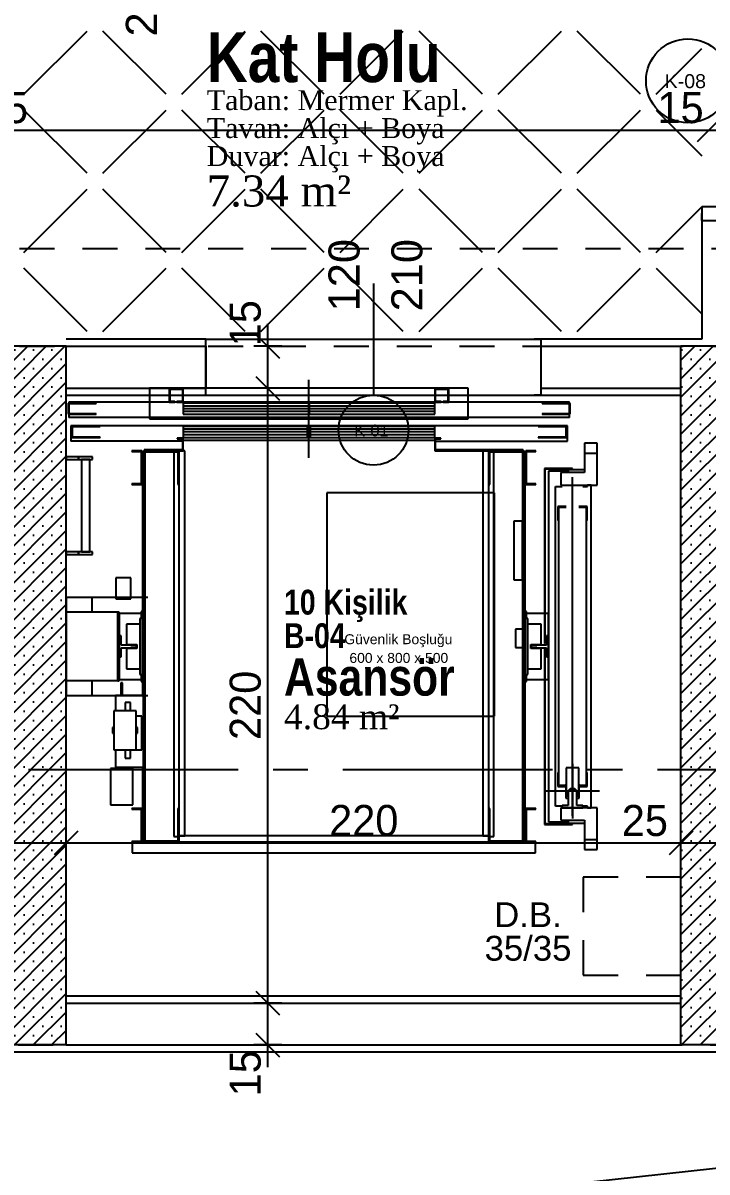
# Model space of a CAD drawing. Header units: metres. Extents: x -220 to 294, y -29 to 18.
# Drawn here: x -106.037 to -103.59, y -0.655 to 3.457 of the extents above; entities that cross this region are included whole.
import ezdxf

# ---------------------------------------------------------------- set-up
doc = ezdxf.new("R2010")
doc.units = ezdxf.units.M
doc.header["$MEASUREMENT"] = 0
for name, pattern in [('CENTER2', [1.125, 0.75, -0.125, 0.125, -0.125]), ('DASHED4', [0.1875, 0.125, -0.0625]), ('HIDDEN2', [0.1875, 0.125, -0.0625])]:
    doc.linetypes.add(name, pattern=pattern)
for name, color, linetype in [('Aks', 7, 'Continuous'), ('Cizgi', 7, 'Continuous'), ('Duvar', 7, 'Continuous'), ('Kapi_Pencere', 7, 'Continuous'), ('Kot', 7, 'Continuous'), ('Mahal', 7, 'Continuous'), ('Olculendirme', 7, 'Continuous'), ('Panel', 7, 'Continuous'), ('Rota', 7, 'Continuous'), ('Standart', 7, 'Continuous'), ('Tarama', 7, 'Continuous')]:
    doc.layers.add(name, color=color, linetype=linetype)
doc.styles.add('arial unicode ms_1_0', font='ARIALUNI.ttf', dxfattribs={"height": 0.2})
doc.styles.add('arial_1_18', font='arial.ttf', dxfattribs={"height": 0.2})
doc.styles.add('comic sans ms_1_18', font='comic.ttf', dxfattribs={"height": 0.2})
doc.styles.add('swis721 cn btbold_1_18', font='swisscb.ttf', dxfattribs={"height": 0.2})
doc.styles.add('times new roman tur_1_18', font='times.ttf', dxfattribs={"height": 0.2})

msp = doc.modelspace()

# ---------------------------------------------------------------- hatches: boundary and pattern name
at = {"layer": 'Panel', "linetype": 'Continuous', "lineweight": -3}
h = msp.add_hatch(dxfattribs=at)
h.set_pattern_fill('SACNCR', color=59, scale=0.5, style=0)
h.paths.add_polyline_path([(-106.133, -0.2), (-106.133, 2.3), (-105.883, 2.3), (-105.883, -0.2)])
h = msp.add_hatch(dxfattribs=at)
h.set_pattern_fill('SACNCR', color=59, scale=0.5, style=0)
h.paths.add_polyline_path([(-103.683, -0.2), (-103.683, 2.3), (-103.433, 2.3), (-103.433, -0.2)])

# ---------------------------------------------------------------- linework, layer by layer
at = {"layer": 'Aks', "color": 248, "linetype": 'HIDDEN2', "lineweight": -3}
for points in [[(-114.1492, 2.65), (-94.6957, 2.65)], [(-114.1498, 2.3), (-94.6957, 2.3)], [(-114.1538, -0.2), (-94.6957, -0.2)]]:
    msp.add_lwpolyline(points, dxfattribs=at)
at = {"layer": 'Cizgi', "color": 1, "linetype": 'Continuous', "lineweight": -3}
msp.add_lwpolyline([(-114.1342, -1.8), (-99.5342, -0.2)], dxfattribs=at)
at = {"layer": 'Duvar', "color": 187, "linetype": 'Continuous', "lineweight": -3}
for points in [[(-103.608, 2.75), (-103.608, 2.775)], [(-103.608, 2.75), (-103.608, 2.65)], [(-103.608, 2.65), (-103.608, 2.325)], [(-105.383, 2.325), (-105.883, 2.325)], [(-105.383, 2.325), (-105.358, 2.325)], [(-104.183, 2.325), (-104.208, 2.325)], [(-103.608, 2.325), (-104.183, 2.325)], [(-105.883, 2.125), (-105.383, 2.125)], [(-105.383, 2.125), (-105.358, 2.125)], [(-104.183, 2.125), (-104.208, 2.125)], [(-104.183, 2.125), (-103.683, 2.125)], [(-103.683, -0.025), (-105.883, -0.025)], [(-108.4579, -0.225), (-105.883, -0.225)], [(-105.883, -0.225), (-103.433, -0.225)]]:
    msp.add_lwpolyline(points, dxfattribs=at)
at = {"layer": 'Duvar', "color": 166, "linetype": 'Continuous', "lineweight": -3}
for points in [[(-105.883, 2.3), (-105.383, 2.3)], [(-105.383, 2.3), (-105.383, 2.15)], [(-104.183, 2.3), (-103.683, 2.3)], [(-104.183, 2.15), (-104.183, 2.3)], [(-105.883, 2.15), (-105.383, 2.15)], [(-104.183, 2.15), (-103.683, 2.15)], [(-105.883, -0.05), (-103.683, -0.05)], [(-105.883, -0.2), (-103.683, -0.2)]]:
    msp.add_lwpolyline(points, dxfattribs=at)
at = {"layer": 'Kapi_Pencere', "color": 98, "linetype": 'Continuous', "lineweight": -3}
for points in [[(-103.608, 2.8), (-103.458, 2.8)], [(-103.608, 2.8), (-103.608, 2.75)], [(-103.608, 2.8), (-103.408, 2.8)], [(-103.608, 2.75), (-103.408, 2.75)], [(-104.783, 2.525), (-104.783, 2.125)], [(-105.383, 2.325), (-104.183, 2.325)], [(-105.383, 2.125), (-105.383, 2.325)], [(-104.183, 2.125), (-104.183, 2.325)], [(-105.383, 2.125), (-104.183, 2.125)]]:
    msp.add_lwpolyline(points, dxfattribs=at)
for centre, radius in [((-103.658, 3.25), 0.15), ((-104.783, 2), 0.125)]:
    msp.add_circle(centre, radius, dxfattribs=at)
at = {"layer": 'Olculendirme', "color": 59, "linetype": 'Continuous', "lineweight": -3}
for points in [[(-103.5406, 3.116), (-103.6254, 3.0312)], [(-105.204, 2.3424), (-105.1192, 2.2576)], [(-105.204, 2.1924), (-105.1192, 2.1076)], [(-105.8406, 0.5651), (-105.9254, 0.4802)], [(-103.6406, 0.5651), (-103.7254, 0.4802)], [(-105.204, -0.0076), (-105.1192, -0.0924)], [(-105.204, -0.1576), (-105.1192, -0.2424)]]:
    msp.add_lwpolyline(points, dxfattribs=at)
at = {"layer": 'Olculendirme', "color": 47, "linetype": 'Continuous', "lineweight": -3}
for points in [[(-113.263, 3.0736), (-98.9542, 3.0736)], [(-105.1616, -0.28), (-105.1616, 2.38)], [(-105.1116, 2.3), (-105.2116, 2.3)], [(-105.1116, 2.15), (-105.2116, 2.15)], [(-105.883, 0.4727), (-105.883, 0.5727)], [(-103.683, 0.4727), (-103.683, 0.5727)], [(-113.263, 0.5227), (-98.9542, 0.5227)], [(-105.1116, -0.05), (-105.2116, -0.05)], [(-105.1116, -0.2), (-105.2116, -0.2)]]:
    msp.add_lwpolyline(points, dxfattribs=at)
at = {"layer": 'Panel', "color": 177, "linetype": 'Continuous', "lineweight": -3}
for points in [[(-105.883, 2.3), (-106.133, 2.3)], [(-105.883, -0.2), (-105.883, 2.3)], [(-103.433, 2.3), (-103.683, 2.3)], [(-103.683, -0.2), (-103.683, 2.3)], [(-105.883, -0.2), (-106.133, -0.2)], [(-103.433, -0.2), (-103.683, -0.2)]]:
    msp.add_lwpolyline(points, dxfattribs=at)
at = {"layer": 'Rota', "color": 6, "linetype": 'DASHED4', "lineweight": -3}
for points in [[(-104.033, 0.4), (-104.033, 0.05)], [(-103.683, 0.4), (-104.033, 0.4)], [(-103.683, 0.05), (-103.683, 0.4)], [(-104.033, 0.05), (-103.683, 0.05)]]:
    msp.add_lwpolyline(points, dxfattribs=at)
at = {"layer": 'Standart', "color": 47, "linetype": 'Continuous', "lineweight": -3}
for points in [[(-105.014, 1.901), (-105.014, 2.18)], [(-104.444, 2.15), (-105.584, 2.15)], [(-105.584, 2.15), (-105.584, 2.04)], [(-105.514, 2.15), (-105.514, 2.1)], [(-105.464, 2.15), (-105.514, 2.15)], [(-105.511, 2.103), (-105.511, 2.147)], [(-105.511, 2.147), (-105.467, 2.147)], [(-105.467, 2.147), (-105.467, 2.103)], [(-105.464, 2.1), (-105.464, 2.15)], [(-104.564, 2.15), (-104.564, 2.1)], [(-104.514, 2.15), (-104.564, 2.15)], [(-104.561, 2.103), (-104.561, 2.147)], [(-104.561, 2.147), (-104.517, 2.147)], [(-104.517, 2.147), (-104.517, 2.103)], [(-104.514, 2.1), (-104.514, 2.15)], [(-104.444, 2.04), (-104.444, 2.15)], [(-105.8729, 2.1), (-105.8729, 2.045)], [(-104.082, 2.1), (-105.8729, 2.1)], [(-105.514, 2.1), (-105.494, 2.1)], [(-105.494, 2.103), (-105.511, 2.103)], [(-105.494, 2.1), (-105.494, 2.103)], [(-105.487, 2.103), (-105.487, 2.1)], [(-105.467, 2.103), (-105.487, 2.103)], [(-105.487, 2.1), (-105.464, 2.1)], [(-104.564, 2.1), (-104.541, 2.1)], [(-104.541, 2.103), (-104.561, 2.103)], [(-104.541, 2.1), (-104.541, 2.103)], [(-104.534, 2.103), (-104.534, 2.1)], [(-104.517, 2.103), (-104.534, 2.103)], [(-104.534, 2.1), (-104.514, 2.1)], [(-104.082, 2.045), (-104.082, 2.1)], [(-105.7749, 2.096), (-105.8749, 2.096)], [(-105.8749, 2.096), (-105.8749, 2.057)], [(-105.8749, 2.057), (-105.7749, 2.057)], [(-105.8739, 2.095), (-105.7749, 2.095)], [(-105.8739, 2.058), (-105.8739, 2.095)], [(-105.7749, 2.058), (-105.8739, 2.058)], [(-105.7749, 2.095), (-105.7749, 2.096)], [(-105.7749, 2.057), (-105.7749, 2.058)], [(-105.015, 2.0862), (-105.464, 2.0862)], [(-105.015, 2.0765), (-105.464, 2.0765)], [(-105.015, 2.0667), (-105.464, 2.0667)], [(-105.015, 2.096), (-105.4639, 2.096)], [(-105.4639, 2.096), (-105.4639, 2.057)], [(-105.4639, 2.057), (-105.015, 2.057)], [(-105.015, 2.057), (-105.015, 2.096)], [(-104.564, 2.0862), (-105.013, 2.0862)], [(-104.564, 2.0765), (-105.013, 2.0765)], [(-104.564, 2.0667), (-105.013, 2.0667)], [(-104.564, 2.096), (-105.0129, 2.096)], [(-105.0129, 2.096), (-105.0129, 2.057)], [(-105.0129, 2.057), (-104.564, 2.057)], [(-104.564, 2.057), (-104.564, 2.096)], [(-104.08, 2.096), (-104.18, 2.096)], [(-104.18, 2.096), (-104.18, 2.095)], [(-104.18, 2.095), (-104.081, 2.095)], [(-104.081, 2.058), (-104.18, 2.058)], [(-104.18, 2.058), (-104.18, 2.057)], [(-104.18, 2.057), (-104.08, 2.057)], [(-104.081, 2.095), (-104.081, 2.058)], [(-104.08, 2.057), (-104.08, 2.096)], [(-104.082, 2.045), (-105.8729, 2.045)], [(-105.8659, 2.015), (-105.8659, 1.961)], [(-104.089, 2.015), (-105.8659, 2.015)], [(-105.584, 2.04), (-104.444, 2.04)], [(-104.089, 1.961), (-104.089, 2.015)], [(-105.7609, 2.0135), (-105.8609, 2.0135)], [(-105.8609, 2.0135), (-105.8609, 1.9735)], [(-105.8599, 2.0125), (-105.7609, 2.0125)], [(-105.8599, 1.9745), (-105.8599, 2.0125)], [(-105.7609, 1.9745), (-105.8599, 1.9745)], [(-105.7609, 2.0125), (-105.7609, 2.0135)], [(-105.7609, 1.9735), (-105.7609, 1.9745)], [(-105.008, 2.0035), (-105.464, 2.0035)], [(-105.008, 1.9935), (-105.464, 1.9935)], [(-105.008, 1.9835), (-105.464, 1.9835)], [(-105.008, 2.0135), (-105.4639, 2.0135)], [(-105.4639, 2.0135), (-105.4639, 1.9735)], [(-104.564, 2.0035), (-105.02, 2.0035)], [(-104.564, 1.9935), (-105.02, 1.9935)], [(-104.564, 1.9835), (-105.02, 1.9835)], [(-104.564, 2.0135), (-105.0199, 2.0135)], [(-105.0199, 2.0135), (-105.0199, 1.9735)], [(-105.008, 1.9735), (-105.008, 2.0135)], [(-104.564, 1.9735), (-104.564, 2.0135)], [(-104.094, 2.0135), (-104.194, 2.0135)], [(-104.194, 2.0135), (-104.194, 2.0125)], [(-104.194, 2.0125), (-104.095, 2.0125)], [(-104.095, 1.9745), (-104.194, 1.9745)], [(-104.194, 1.9745), (-104.194, 1.9735)], [(-104.095, 2.0125), (-104.095, 1.9745)], [(-104.094, 1.9735), (-104.094, 2.0135)], [(-105.467, 1.961), (-105.8659, 1.961)], [(-105.8609, 1.9735), (-105.7609, 1.9735)], [(-105.464, 1.9715), (-105.4855, 1.9715)], [(-105.4855, 1.9715), (-105.4855, 1.9685)], [(-105.4855, 1.9685), (-105.467, 1.9685)], [(-105.467, 1.9685), (-105.467, 1.929)], [(-105.464, 1.926), (-105.464, 1.9715)], [(-104.564, 1.9625), (-105.464, 1.9625)], [(-105.4639, 1.9735), (-105.008, 1.9735)], [(-105.0199, 1.9735), (-104.564, 1.9735)], [(-104.5425, 1.9715), (-104.564, 1.9715)], [(-104.564, 1.9715), (-104.564, 1.926)], [(-104.561, 1.9685), (-104.5425, 1.9685)], [(-104.561, 1.929), (-104.561, 1.9685)], [(-104.561, 1.961), (-104.089, 1.961)], [(-104.5425, 1.9685), (-104.5425, 1.9715)], [(-104.194, 1.9735), (-104.094, 1.9735)], [(-103.983, 1.953), (-104.028, 1.953)], [(-104.028, 1.953), (-104.028, 1.917)], [(-103.983, 1.917), (-103.983, 1.953)], [(-105.883, 1.905), (-105.883, 1.895)], [(-105.838, 1.905), (-105.883, 1.905)], [(-105.883, 1.895), (-105.838, 1.895)], [(-105.788, 1.905), (-105.838, 1.905)], [(-105.838, 1.905), (-105.838, 1.895)], [(-105.838, 1.895), (-105.838, 1.905)], [(-105.838, 1.895), (-105.788, 1.895)], [(-105.798, 1.895), (-105.828, 1.895)], [(-105.828, 1.895), (-105.828, 1.565)], [(-105.798, 1.565), (-105.798, 1.895)], [(-105.788, 1.895), (-105.788, 1.905)], [(-105.6125, 1.926), (-105.6475, 1.926)], [(-105.6475, 1.926), (-105.6475, 1.924)], [(-105.6475, 1.924), (-105.6145, 1.924)], [(-105.6145, 1.924), (-105.6145, 1.808)], [(-105.6125, 1.806), (-105.6125, 1.926)], [(-105.607, 1.924), (-105.61, 1.924)], [(-105.61, 1.924), (-105.61, 1.05)], [(-105.607, 1.05), (-105.607, 1.924)], [(-105.603, 1.924), (-105.607, 1.924)], [(-105.607, 1.924), (-105.607, 1.05)], [(-105.467, 1.929), (-105.603, 1.929)], [(-105.603, 1.929), (-105.603, 0.523)], [(-105.6, 1.926), (-105.464, 1.926)], [(-105.6, 0.526), (-105.6, 1.926)], [(-105.48, 1.926), (-105.6, 1.926)], [(-105.6, 1.926), (-105.6, 1.923)], [(-105.6, 1.923), (-105.483, 1.923)], [(-105.497, 1.923), (-105.497, 0.546)], [(-105.483, 1.923), (-105.483, 1.806)], [(-105.48, 1.806), (-105.48, 1.926)], [(-105.458, 1.926), (-105.48, 1.926)], [(-105.48, 1.926), (-105.48, 0.548)], [(-105.458, 0.548), (-105.458, 1.926)], [(-104.564, 1.926), (-104.25, 1.926)], [(-104.25, 1.929), (-104.561, 1.929)], [(-104.37, 1.926), (-104.392, 1.926)], [(-104.392, 1.926), (-104.392, 0.548)], [(-104.37, 1.926), (-104.37, 1.806)], [(-104.25, 1.926), (-104.37, 1.926)], [(-104.37, 0.548), (-104.37, 1.926)], [(-104.367, 1.806), (-104.367, 1.923)], [(-104.367, 1.923), (-104.25, 1.923)], [(-104.353, 0.546), (-104.353, 1.923)], [(-104.247, 1.929), (-104.25, 1.929)], [(-104.25, 1.929), (-104.25, 0.526)], [(-104.25, 1.926), (-104.25, 1.929)], [(-104.25, 1.923), (-104.25, 1.926)], [(-104.247, 0.523), (-104.247, 1.929)], [(-104.243, 1.924), (-104.247, 1.924)], [(-104.24, 1.924), (-104.243, 1.924)], [(-104.243, 1.924), (-104.243, 0.528)], [(-104.243, 0.528), (-104.243, 1.924)], [(-104.24, 0.528), (-104.24, 1.924)], [(-104.2375, 1.926), (-104.2375, 1.806)], [(-104.2025, 1.926), (-104.2375, 1.926)], [(-104.2355, 1.808), (-104.2355, 1.924)], [(-104.2355, 1.924), (-104.2025, 1.924)], [(-104.2025, 1.924), (-104.2025, 1.926)], [(-103.983, 1.917), (-104.028, 1.917)], [(-104.028, 1.917), (-104.028, 1.848)], [(-103.983, 1.917), (-104.028, 1.917)], [(-104.028, 1.917), (-104.028, 1.848)], [(-103.983, 1.803), (-103.983, 1.917)], [(-103.983, 1.803), (-103.983, 1.917)], [(-104.071, 1.863), (-104.171, 1.863)], [(-104.171, 1.863), (-104.171, 1.236)], [(-104.169, 1.861), (-104.071, 1.861)], [(-104.169, 1.236), (-104.169, 1.861)], [(-104.087, 1.853), (-104.157, 1.853)], [(-104.157, 1.853), (-104.157, 0.599)], [(-104.028, 1.858), (-104.087, 1.858)], [(-104.087, 1.858), (-104.087, 1.848)], [(-104.071, 1.861), (-104.071, 1.863)], [(-104.028, 1.848), (-104.113, 1.848)], [(-104.113, 1.848), (-104.113, 1.803)], [(-104.028, 1.848), (-104.113, 1.848)], [(-104.113, 1.848), (-104.113, 1.803)], [(-104.071, 0.62), (-104.071, 1.832)], [(-105.6145, 1.808), (-105.6475, 1.808)], [(-105.6475, 1.808), (-105.6475, 1.806)], [(-105.6475, 1.806), (-105.6125, 1.806)], [(-105.483, 1.806), (-105.48, 1.806)], [(-104.35, 1.776), (-104.95, 1.776)], [(-104.95, 1.776), (-104.95, 0.976)], [(-104.37, 1.806), (-104.367, 1.806)], [(-104.35, 0.976), (-104.35, 1.776)], [(-104.2375, 1.806), (-104.2025, 1.806)], [(-104.2025, 1.808), (-104.2355, 1.808)], [(-104.2025, 1.806), (-104.2025, 1.808)], [(-104.132, 1.798), (-104.1085, 1.798)], [(-104.132, 0.654), (-104.132, 1.798)], [(-104.113, 1.803), (-103.983, 1.803)], [(-104.113, 1.803), (-103.983, 1.803)], [(-104.0335, 1.798), (-104.017, 1.798)], [(-104.004, 1.803), (-104.017, 1.803)], [(-104.017, 1.798), (-104.017, 1.803)], [(-104.004, 0.649), (-104.004, 1.803)], [(-104.094, 1.727), (-104.124, 1.727)], [(-104.124, 1.727), (-104.124, 1.677)], [(-104.018, 1.727), (-104.048, 1.727)], [(-104.018, 1.677), (-104.018, 1.727)], [(-104.121, 1.724), (-104.094, 1.724)], [(-104.121, 1.677), (-104.121, 1.724)], [(-104.095, 1.723), (-104.121, 1.723)], [(-104.121, 1.723), (-104.121, 0.729)], [(-104.048, 1.724), (-104.021, 1.724)], [(-104.021, 1.723), (-104.047, 1.723)], [(-104.021, 1.724), (-104.021, 1.677)], [(-104.021, 0.729), (-104.021, 1.723)], [(-104.25, 1.674), (-104.281, 1.674)], [(-104.281, 1.674), (-104.281, 1.464)], [(-104.25, 1.464), (-104.25, 1.674)], [(-104.124, 1.677), (-104.121, 1.677)], [(-104.021, 1.677), (-104.018, 1.677)], [(-105.883, 1.565), (-105.883, 1.555)], [(-105.838, 1.565), (-105.883, 1.565)], [(-105.788, 1.565), (-105.838, 1.565)], [(-105.838, 1.565), (-105.838, 1.555)], [(-105.838, 1.555), (-105.838, 1.565)], [(-105.828, 1.565), (-105.798, 1.565)], [(-105.788, 1.555), (-105.788, 1.565)], [(-105.883, 1.555), (-105.838, 1.555)], [(-105.838, 1.555), (-105.788, 1.555)], [(-105.705, 1.472), (-105.705, 1.396)], [(-105.651, 1.472), (-105.705, 1.472)], [(-105.651, 1.396), (-105.651, 1.472)], [(-104.281, 1.464), (-104.25, 1.464)], [(-105.59, 1.401), (-105.883, 1.401)], [(-105.883, 1.401), (-105.883, 1.051)], [(-105.79, 1.3485), (-105.79, 1.401)], [(-105.705, 1.396), (-105.651, 1.396)], [(-105.698, 1.3485), (-105.883, 1.3485)], [(-105.698, 1.1035), (-105.698, 1.3485)], [(-105.693, 1.3485), (-105.698, 1.3485)], [(-105.698, 1.3485), (-105.698, 1.1035)], [(-105.693, 1.1035), (-105.693, 1.3485)], [(-105.614, 1.344), (-105.693, 1.344)], [(-105.693, 1.344), (-105.693, 1.2635)], [(-105.61, 1.326), (-105.619, 1.326)], [(-105.619, 1.326), (-105.619, 1.126)], [(-105.61, 1.351), (-105.614, 1.351)], [(-105.614, 1.351), (-105.614, 1.326)], [(-105.61, 1.333), (-105.611, 1.333)], [(-105.611, 1.333), (-105.611, 1.119)], [(-104.236, 1.351), (-104.24, 1.351)], [(-104.239, 1.333), (-104.24, 1.333)], [(-104.231, 1.326), (-104.24, 1.326)], [(-104.239, 1.119), (-104.239, 1.333)], [(-104.236, 1.326), (-104.236, 1.351)], [(-104.171, 1.344), (-104.236, 1.344)], [(-104.231, 1.126), (-104.231, 1.326)], [(-104.157, 1.344), (-104.169, 1.344)], [(-104.157, 1.2635), (-104.157, 1.344)], [(-105.619, 1.306), (-105.667, 1.306)], [(-105.667, 1.306), (-105.667, 1.233)], [(-104.245, 1.288), (-104.275, 1.288)], [(-104.275, 1.288), (-104.275, 1.222)], [(-104.245, 1.288), (-104.275, 1.288)], [(-104.275, 1.288), (-104.275, 1.222)], [(-104.239, 1.31), (-104.245, 1.31)], [(-104.245, 1.31), (-104.245, 1.142)], [(-104.239, 1.31), (-104.245, 1.31)], [(-104.245, 1.31), (-104.245, 1.142)], [(-104.239, 1.142), (-104.239, 1.31)], [(-104.239, 1.142), (-104.239, 1.31)], [(-104.183, 1.306), (-104.231, 1.306)], [(-104.183, 1.233), (-104.183, 1.306)], [(-105.693, 1.2635), (-105.693, 1.1885)], [(-105.686, 1.2635), (-105.693, 1.2635)], [(-105.686, 1.231), (-105.686, 1.2635)], [(-104.171, 1.236), (-104.169, 1.236)], [(-104.157, 1.2635), (-104.164, 1.2635)], [(-104.164, 1.2635), (-104.164, 1.231)], [(-104.157, 1.1885), (-104.157, 1.2635)], [(-105.631, 1.231), (-105.686, 1.231)], [(-105.686, 1.221), (-105.631, 1.221)], [(-105.686, 1.1885), (-105.686, 1.221)], [(-105.667, 1.233), (-105.63, 1.233)], [(-105.63, 1.219), (-105.667, 1.219)], [(-105.667, 1.219), (-105.667, 1.146)], [(-105.651, 1.233), (-105.651, 1.231)], [(-105.651, 1.231), (-105.631, 1.231)], [(-105.651, 1.221), (-105.651, 1.219)], [(-105.631, 1.221), (-105.651, 1.221)], [(-105.631, 1.221), (-105.631, 1.231)], [(-105.631, 1.231), (-105.631, 1.221)], [(-105.63, 1.233), (-105.63, 1.219)], [(-104.275, 1.222), (-104.245, 1.222)], [(-104.275, 1.222), (-104.245, 1.222)], [(-104.22, 1.219), (-104.22, 1.233)], [(-104.22, 1.233), (-104.183, 1.233)], [(-104.183, 1.219), (-104.22, 1.219)], [(-104.164, 1.231), (-104.219, 1.231)], [(-104.219, 1.231), (-104.219, 1.221)], [(-104.219, 1.221), (-104.219, 1.231)], [(-104.219, 1.231), (-104.199, 1.231)], [(-104.219, 1.221), (-104.164, 1.221)], [(-104.199, 1.221), (-104.219, 1.221)], [(-104.199, 1.231), (-104.199, 1.233)], [(-104.199, 1.219), (-104.199, 1.221)], [(-104.183, 1.146), (-104.183, 1.219)], [(-104.169, 1.216), (-104.171, 1.216)], [(-104.171, 1.216), (-104.171, 0.589)], [(-104.169, 0.591), (-104.169, 1.216)], [(-104.164, 1.221), (-104.164, 1.1885)], [(-105.693, 1.1885), (-105.686, 1.1885)], [(-105.693, 1.1885), (-105.693, 1.108)], [(-104.164, 1.1885), (-104.157, 1.1885)], [(-104.157, 1.108), (-104.157, 1.1885)], [(-105.667, 1.146), (-105.619, 1.146)], [(-105.619, 1.126), (-105.61, 1.126)], [(-105.614, 1.126), (-105.614, 1.101)], [(-105.611, 1.119), (-105.61, 1.119)], [(-104.245, 1.142), (-104.239, 1.142)], [(-104.245, 1.142), (-104.239, 1.142)], [(-104.24, 1.126), (-104.231, 1.126)], [(-104.24, 1.119), (-104.239, 1.119)], [(-104.236, 1.101), (-104.236, 1.126)], [(-104.231, 1.146), (-104.183, 1.146)], [(-105.698, 1.1035), (-105.883, 1.1035)], [(-105.79, 1.051), (-105.79, 1.1035)], [(-105.698, 1.1035), (-105.693, 1.1035)], [(-105.693, 1.108), (-105.614, 1.108)], [(-105.681, 1.096), (-105.687, 1.096)], [(-105.687, 1.096), (-105.687, 1.05)], [(-105.681, 1.05), (-105.681, 1.096)], [(-105.614, 1.101), (-105.61, 1.101)], [(-104.24, 1.101), (-104.236, 1.101)], [(-104.236, 1.108), (-104.171, 1.108)], [(-104.169, 1.108), (-104.157, 1.108)], [(-105.883, 1.051), (-105.59, 1.051)], [(-105.606, 1.05), (-105.706, 1.05)], [(-105.706, 1.05), (-105.706, 0.996)], [(-105.606, 0.794), (-105.606, 1.05)], [(-105.632, 0.996), (-105.712, 0.996)], [(-105.712, 0.996), (-105.712, 0.856)], [(-105.672, 1.026), (-105.672, 1.0184)], [(-105.652, 1.026), (-105.672, 1.026)], [(-105.672, 1.0184), (-105.672, 0.9967)], [(-105.672, 0.9967), (-105.672, 0.996)], [(-105.652, 1.0184), (-105.652, 1.026)], [(-105.652, 0.9967), (-105.652, 1.0184)], [(-105.652, 0.996), (-105.652, 0.9967)], [(-105.632, 0.856), (-105.632, 0.996)], [(-105.612, 0.976), (-105.632, 0.976)], [(-105.612, 0.856), (-105.612, 0.976)], [(-104.95, 0.976), (-104.35, 0.976)], [(-105.717, 0.936), (-105.717, 0.9352)], [(-105.712, 0.936), (-105.717, 0.936)], [(-105.717, 0.9352), (-105.717, 0.9331)], [(-105.717, 0.9331), (-105.717, 0.9298)], [(-105.717, 0.9298), (-105.717, 0.926)], [(-105.717, 0.926), (-105.717, 0.9222)], [(-105.717, 0.9222), (-105.717, 0.9189)], [(-105.717, 0.9189), (-105.717, 0.9168)], [(-105.717, 0.9168), (-105.717, 0.916)], [(-105.717, 0.916), (-105.712, 0.916)], [(-105.627, 0.936), (-105.632, 0.936)], [(-105.632, 0.916), (-105.627, 0.916)], [(-105.627, 0.9352), (-105.627, 0.936)], [(-105.627, 0.9331), (-105.627, 0.9352)], [(-105.627, 0.9298), (-105.627, 0.9331)], [(-105.627, 0.926), (-105.627, 0.9298)], [(-105.627, 0.9222), (-105.627, 0.926)], [(-105.627, 0.9189), (-105.627, 0.9222)], [(-105.627, 0.9168), (-105.627, 0.9189)], [(-105.627, 0.916), (-105.627, 0.9168)], [(-105.712, 0.856), (-105.632, 0.856)], [(-105.706, 0.856), (-105.706, 0.794)], [(-105.672, 0.856), (-105.672, 0.8553)], [(-105.672, 0.8553), (-105.672, 0.8336)], [(-105.672, 0.8336), (-105.672, 0.826)], [(-105.672, 0.826), (-105.652, 0.826)], [(-105.652, 0.8553), (-105.652, 0.856)], [(-105.652, 0.8336), (-105.652, 0.8553)], [(-105.652, 0.826), (-105.652, 0.8336)], [(-105.632, 0.856), (-105.612, 0.856)], [(-105.644, 0.789), (-105.724, 0.789)], [(-105.724, 0.789), (-105.724, 0.659)], [(-105.706, 0.794), (-105.606, 0.794)], [(-105.687, 0.794), (-105.687, 0.789)], [(-105.681, 0.789), (-105.681, 0.794)], [(-105.644, 0.659), (-105.644, 0.789)], [(-105.61, 0.794), (-105.61, 0.528)], [(-105.607, 0.528), (-105.607, 0.794)], [(-105.607, 0.794), (-105.607, 0.528)], [(-104.048, 0.7915), (-104.094, 0.7915)], [(-104.094, 0.7915), (-104.094, 0.6915)], [(-104.071, 0.8065), (-104.071, 0.6105)], [(-104.048, 0.6915), (-104.048, 0.7915)], [(-104.124, 0.775), (-104.124, 0.725)], [(-104.121, 0.775), (-104.124, 0.775)], [(-104.121, 0.728), (-104.121, 0.775)], [(-104.021, 0.775), (-104.021, 0.728)], [(-104.018, 0.775), (-104.021, 0.775)], [(-104.018, 0.725), (-104.018, 0.775)], [(-103.9745, 0.7085), (-104.1675, 0.7085)], [(-104.124, 0.725), (-104.094, 0.725)], [(-104.121, 0.729), (-104.095, 0.729)], [(-104.094, 0.728), (-104.121, 0.728)], [(-104.094, 0.7335), (-104.095, 0.7335)], [(-104.095, 0.7335), (-104.095, 0.728)], [(-104.095, 0.725), (-104.095, 0.6835)], [(-104.056, 0.711), (-104.086, 0.711)], [(-104.086, 0.711), (-104.086, 0.657)], [(-104.079, 0.7175), (-104.063, 0.7175)], [(-104.079, 0.711), (-104.079, 0.7175)], [(-104.079, 0.715), (-104.063, 0.715)], [(-104.0745, 0.711), (-104.0745, 0.7135)], [(-104.0745, 0.7135), (-104.0675, 0.7135)], [(-104.0675, 0.7135), (-104.0675, 0.711)], [(-104.063, 0.7175), (-104.063, 0.711)], [(-104.056, 0.657), (-104.056, 0.711)], [(-104.047, 0.7335), (-104.048, 0.7335)], [(-104.021, 0.728), (-104.048, 0.728)], [(-104.048, 0.725), (-104.018, 0.725)], [(-104.047, 0.728), (-104.047, 0.7335)], [(-104.047, 0.729), (-104.021, 0.729)], [(-104.047, 0.6835), (-104.047, 0.725)], [(-105.724, 0.659), (-105.644, 0.659)], [(-104.095, 0.6835), (-104.086, 0.6835)], [(-104.094, 0.6915), (-104.086, 0.6915)], [(-104.056, 0.6915), (-104.048, 0.6915)], [(-104.056, 0.6835), (-104.047, 0.6835)], [(-105.6125, 0.646), (-105.6475, 0.646)], [(-105.6475, 0.646), (-105.6475, 0.644)], [(-105.6475, 0.644), (-105.6145, 0.644)], [(-105.6145, 0.644), (-105.6145, 0.528)], [(-105.6125, 0.526), (-105.6125, 0.646)], [(-105.48, 0.646), (-105.483, 0.646)], [(-105.483, 0.646), (-105.483, 0.529)], [(-105.48, 0.526), (-105.48, 0.646)], [(-104.367, 0.646), (-104.37, 0.646)], [(-104.37, 0.646), (-104.37, 0.526)], [(-104.367, 0.529), (-104.367, 0.646)], [(-104.2375, 0.646), (-104.2375, 0.526)], [(-104.2025, 0.646), (-104.2375, 0.646)], [(-104.2355, 0.528), (-104.2355, 0.644)], [(-104.2355, 0.644), (-104.2025, 0.644)], [(-104.2025, 0.644), (-104.2025, 0.646)], [(-104.1085, 0.654), (-104.132, 0.654)], [(-103.983, 0.649), (-104.113, 0.649)], [(-104.113, 0.649), (-104.113, 0.604)], [(-103.983, 0.649), (-104.113, 0.649)], [(-104.113, 0.649), (-104.113, 0.604)], [(-104.086, 0.657), (-104.1085, 0.657)], [(-104.1085, 0.657), (-104.1085, 0.649)], [(-104.1085, 0.649), (-104.0335, 0.649)], [(-104.0335, 0.657), (-104.056, 0.657)], [(-104.0335, 0.649), (-104.0335, 0.657)], [(-104.017, 0.654), (-104.0335, 0.654)], [(-104.017, 0.649), (-104.017, 0.654)], [(-104.017, 0.649), (-104.004, 0.649)], [(-103.983, 0.535), (-103.983, 0.649)], [(-103.983, 0.535), (-103.983, 0.649)], [(-104.171, 0.589), (-104.071, 0.589)], [(-104.071, 0.591), (-104.169, 0.591)], [(-104.157, 0.599), (-104.087, 0.599)], [(-104.113, 0.604), (-104.028, 0.604)], [(-104.113, 0.604), (-104.028, 0.604)], [(-104.087, 0.604), (-104.087, 0.594)], [(-104.087, 0.594), (-104.028, 0.594)], [(-104.071, 0.589), (-104.071, 0.591)], [(-104.028, 0.604), (-104.028, 0.535)], [(-104.028, 0.604), (-104.028, 0.535)], [(-105.497, 0.546), (-105.483, 0.546)], [(-105.48, 0.548), (-105.48, 0.526)], [(-104.37, 0.548), (-105.48, 0.548)], [(-105.48, 0.548), (-105.458, 0.548)], [(-104.392, 0.548), (-104.37, 0.548)], [(-104.37, 0.526), (-104.37, 0.548)], [(-104.367, 0.546), (-104.353, 0.546)], [(-104.028, 0.535), (-104.028, 0.499)], [(-104.028, 0.535), (-103.983, 0.535)], [(-104.028, 0.535), (-103.983, 0.535)], [(-103.983, 0.499), (-103.983, 0.535)], [(-105.6145, 0.528), (-105.6475, 0.528)], [(-105.6475, 0.528), (-105.6475, 0.526)], [(-105.6475, 0.526), (-105.6125, 0.526)], [(-104.203, 0.522), (-105.647, 0.522)], [(-105.647, 0.522), (-105.647, 0.487)], [(-105.61, 0.528), (-105.607, 0.528)], [(-105.607, 0.528), (-105.603, 0.528)], [(-105.603, 0.523), (-104.247, 0.523)], [(-105.483, 0.529), (-105.6, 0.529)], [(-105.6, 0.529), (-105.6, 0.526)], [(-104.25, 0.526), (-105.6, 0.526)], [(-105.6, 0.526), (-105.48, 0.526)], [(-105.594, 0.523), (-105.594, 0.522)], [(-105.48, 0.526), (-104.37, 0.526)], [(-104.37, 0.526), (-104.25, 0.526)], [(-104.25, 0.529), (-104.367, 0.529)], [(-104.256, 0.522), (-104.256, 0.523)], [(-104.25, 0.526), (-104.25, 0.529)], [(-104.247, 0.528), (-104.243, 0.528)], [(-104.243, 0.528), (-104.24, 0.528)], [(-104.2375, 0.526), (-104.2025, 0.526)], [(-104.2025, 0.528), (-104.2355, 0.528)], [(-104.203, 0.487), (-104.203, 0.522)], [(-104.2025, 0.526), (-104.2025, 0.528)], [(-104.028, 0.499), (-103.983, 0.499)], [(-105.647, 0.487), (-104.203, 0.487)]]:
    msp.add_lwpolyline(points, dxfattribs=at)
at = {"layer": 'Standart', "color": 250, "linetype": 'CENTER2', "lineweight": -3}
msp.add_lwpolyline([(-113.8924, 0.7855), (-94.0509, 0.7855)], dxfattribs=at)
at = {"layer": 'Tarama', "color": 133, "linetype": 'Continuous', "lineweight": -3}
for points in [[(-106.0341, 3.2018), (-105.8079, 3.4281)], [(-105.525, 3.2018), (-105.7513, 3.4281)], [(-105.4684, 3.2018), (-105.2422, 3.4281)], [(-104.9593, 3.2018), (-105.1856, 3.4281)], [(-104.9028, 3.2018), (-104.6765, 3.4281)], [(-104.3936, 3.2018), (-104.6199, 3.4281)], [(-104.3371, 3.2018), (-104.1108, 3.4281)], [(-103.828, 3.2018), (-104.0542, 3.4281)], [(-103.7714, 3.2018), (-103.608, 3.3652)], [(-105.8079, 2.919), (-106.0341, 3.1452)], [(-105.7513, 2.919), (-105.525, 3.1452)], [(-105.2422, 2.919), (-105.4684, 3.1452)], [(-105.1856, 2.919), (-104.9593, 3.1452)], [(-104.6765, 2.919), (-104.9028, 3.1452)], [(-104.6199, 2.919), (-104.3936, 3.1452)], [(-104.1108, 2.919), (-104.3371, 3.1452)], [(-104.0542, 2.919), (-103.828, 3.1452)], [(-103.7714, 3.1452), (-103.608, 2.9819)], [(-106.0341, 2.6361), (-105.8079, 2.8624)], [(-105.525, 2.6361), (-105.7513, 2.8624)], [(-105.4684, 2.6361), (-105.2422, 2.8624)], [(-104.9593, 2.6361), (-105.1856, 2.8624)], [(-104.9028, 2.6361), (-104.6765, 2.8624)], [(-104.3936, 2.6361), (-104.6199, 2.8624)], [(-104.3371, 2.6361), (-104.1108, 2.8624)], [(-103.828, 2.6361), (-104.0542, 2.8624)], [(-103.7714, 2.6361), (-103.608, 2.7995)], [(-105.8079, 2.3533), (-106.0341, 2.5796)], [(-105.7513, 2.3533), (-105.525, 2.5796)], [(-105.2422, 2.3533), (-105.4684, 2.5796)], [(-105.1856, 2.3533), (-104.9593, 2.5796)], [(-104.6765, 2.3533), (-104.9028, 2.5796)], [(-104.6199, 2.3533), (-104.3936, 2.5796)], [(-104.1108, 2.3533), (-104.3371, 2.5796)], [(-104.0542, 2.3533), (-103.828, 2.5796)], [(-103.7714, 2.5796), (-103.608, 2.4162)]]:
    msp.add_lwpolyline(points, dxfattribs=at)

# ---------------------------------------------------------------- texts
at = {"layer": 'Kapi_Pencere', "color": 98, "linetype": 'Continuous', "lineweight": -3, "style": 'arial_1_18'}
for s, p in [('200', (-105.558, 3.4087)), ('120', (-104.833, 2.425)), ('210', (-104.608, 2.425))]:
    msp.add_text(s, height=0.11111, rotation=90, dxfattribs=at).set_placement(p)
for s, height, p in [('K-08', 0.05, (-103.741, 3.2238)), ('K-01', 0.04167, (-104.8521, 1.9782))]:
    msp.add_text(s, height=height, dxfattribs=at).set_placement(p)
at = {"layer": 'Kot', "color": 19, "linetype": 'Continuous', "lineweight": -3, "style": 'arial_1_18'}
for s, p in [(' D.B.', (-104.3856, 0.2216)), ('35/35', (-104.3856, 0.1016))]:
    msp.add_text(s, height=0.08889, dxfattribs=at).set_placement(p)
at = {"layer": 'Mahal', "color": 15, "linetype": 'Continuous', "lineweight": -3, "style": 'swis721 cn btbold_1_18'}
for s, height, p in [('Kat Holu', 0.17778, (-105.3798, 3.2453)), ('10 Kişilik', 0.08889, (-105.1033, 1.34)), ('B-04', 0.08889, (-105.1033, 1.22)), ('Asansör', 0.13333, (-105.1033, 1.05))]:
    msp.add_text(s, height=height, dxfattribs=at).set_placement(p)
at = {"layer": 'Mahal', "color": 58, "linetype": 'Continuous', "lineweight": -3, "style": 'times new roman tur_1_18'}
for s, p in [('Taban: Mermer Kapl.', (-105.3798, 3.1453)), ('Tavan: Alçı + Boya', (-105.3798, 3.0453)), ('Duvar: Alçı + Boya', (-105.3798, 2.9453))]:
    msp.add_text(s, height=0.071111, dxfattribs=at).set_placement(p)
at = {"layer": 'Mahal', "color": 38, "linetype": 'Continuous', "lineweight": -3, "style": 'times new roman tur_1_18'}
for s, height, p in [('7.34 m²', 0.11111, (-105.3798, 2.8003)), ('4.84 m²', 0.08889, (-105.1033, 0.93))]:
    msp.add_text(s, height=height, dxfattribs=at).set_placement(p)
at = {"layer": 'Olculendirme', "color": 19, "linetype": 'Continuous', "lineweight": -3, "style": 'comic sans ms_1_18'}
for s, p in [('505', (-106.2668, 3.0986)), ('15', (-103.767, 3.0986)), ('220', (-104.9418, 0.5477)), ('25', (-103.8948, 0.5477))]:
    msp.add_text(s, height=0.11111, dxfattribs=at).set_placement(p)
for s, p in [('15', (-105.1866, 2.3)), ('220', (-105.1866, 0.8912)), ('15', (-105.1866, -0.384))]:
    msp.add_text(s, height=0.11111, rotation=90, dxfattribs=at).set_placement(p)
at = {"layer": 'Standart', "color": 47, "linetype": 'Continuous', "lineweight": -3, "style": 'arial unicode ms_1_0'}
for s, p in [('Güvenlik Boşluğu', (-104.8873, 1.2341)), ('600 x 800 x 500', (-104.8692, 1.1672))]:
    msp.add_text(s, height=0.035556, dxfattribs=at).set_placement(p)

doc.saveas('drawing.dxf')
